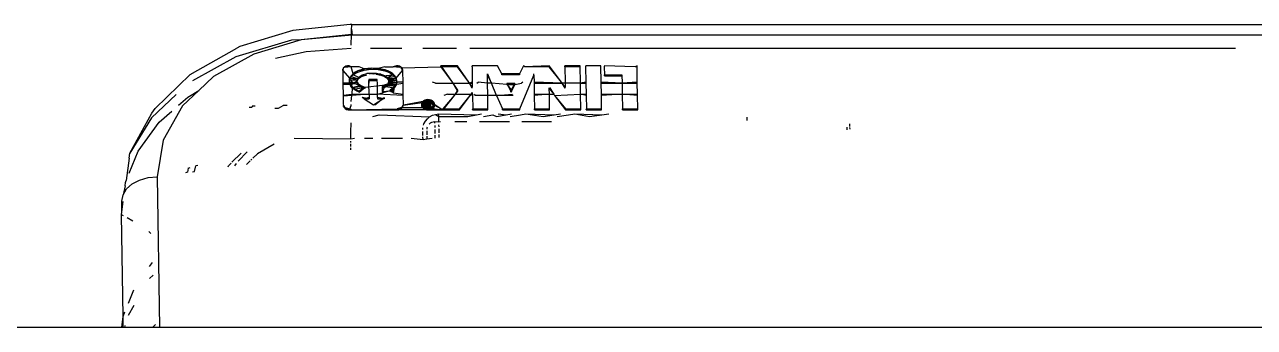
# Model space of a CAD drawing. Header units: metres. Extents: x -4.2 to 4.2, y -5.7 to 5.7.
# Drawn here: x 0.38289 to 0.41367, y 1.72109 to 1.72867 of the extents above; entities that cross this region are included whole.
import ezdxf

# ---------------------------------------------------------------- set-up
doc = ezdxf.new("R2010")
doc.units = ezdxf.units.M

msp = doc.modelspace()

# ---------------------------------------------------------------- linework, layer by layer
for p, q in [((0.3896, 1.728528), (0.38827, 1.728122)), ((0.391035, 1.728672), (0.3896, 1.728528)), ((0.391069, 1.728424), (0.389813, 1.728288)), ((0.39109, 1.728409), (0.389813, 1.728288)), ((0.39108, 1.728673), (0.391035, 1.728672)), ((0.391064, 1.728154), (0.391069, 1.728424)), ((0.391069, 1.728424), (0.391073, 1.728561)), ((0.391073, 1.728561), (0.391076, 1.728645)), ((0.391073, 1.728561), (0.39109, 1.728409)), ((0.391076, 1.728645), (0.39108, 1.728673)), ((0.39108, 1.728673), (0.423735, 1.728673)), ((0.423746, 1.728409), (0.39109, 1.728409)), ((0.389567, 1.728282), (0.388171, 1.727865)), ((0.38827, 1.728122), (0.388196, 1.728081)), ((0.389813, 1.728288), (0.388626, 1.727934)), ((0.389813, 1.728288), (0.389567, 1.728282)), ((0.387034, 1.727425), (0.388196, 1.728081)), ((0.388171, 1.727865), (0.387092, 1.727266)), ((0.388626, 1.727934), (0.387611, 1.72737)), ((0.38917, 1.727835), (0.389931, 1.728002)), ((0.389931, 1.728002), (0.391057, 1.728081)), ((0.391545, 1.728082), (0.392328, 1.728082)), ((0.392859, 1.728082), (0.393697, 1.728082)), ((0.394035, 1.728082), (0.413198, 1.728082)), ((0.39085, 1.727528), (0.390849, 1.7275)), ((0.390849, 1.7275), (0.390852, 1.727376)), ((0.390855, 1.727558), (0.39085, 1.727528)), ((0.391037, 1.727326), (0.39085, 1.727528)), ((0.390854, 1.72753), (0.390855, 1.727558)), ((0.390871, 1.727586), (0.390855, 1.727558)), ((0.39087, 1.727558), (0.390871, 1.727586)), ((0.390896, 1.72761), (0.390871, 1.727586)), ((0.390929, 1.727628), (0.390896, 1.72761)), ((0.390896, 1.72761), (0.390968, 1.727612)), ((0.390929, 1.727628), (0.39101, 1.727644)), ((0.390968, 1.72764), (0.390929, 1.727628)), ((0.390968, 1.727612), (0.390929, 1.727628)), ((0.390968, 1.727612), (0.39101, 1.727644)), ((0.39101, 1.727644), (0.390968, 1.72764)), ((0.39101, 1.727616), (0.390968, 1.72764)), ((0.390968, 1.727612), (0.390968, 1.72764)), ((0.39101, 1.727616), (0.390968, 1.727612)), ((0.39101, 1.727616), (0.39101, 1.727644)), ((0.391063, 1.727616), (0.39101, 1.727644)), ((0.391063, 1.727616), (0.39101, 1.727616)), ((0.391262, 1.727616), (0.391063, 1.727616)), ((0.391111, 1.727441), (0.391063, 1.727616)), ((0.391165, 1.727479), (0.391111, 1.727441)), ((0.39123, 1.727513), (0.391165, 1.727479)), ((0.391165, 1.727452), (0.39123, 1.727485)), ((0.39123, 1.727485), (0.391165, 1.727479)), ((0.391165, 1.727452), (0.391165, 1.727479)), ((0.391384, 1.727562), (0.39123, 1.727513)), ((0.39123, 1.727485), (0.391383, 1.727534)), ((0.391383, 1.727534), (0.39123, 1.727513)), ((0.39123, 1.727485), (0.39123, 1.727513)), ((0.391384, 1.727562), (0.391262, 1.727616)), ((0.391383, 1.727534), (0.391384, 1.727562)), ((0.391383, 1.727534), (0.391557, 1.727556)), ((0.391558, 1.727584), (0.391384, 1.727562)), ((0.391557, 1.727556), (0.391384, 1.727562)), ((0.391557, 1.727556), (0.391558, 1.727584)), ((0.391557, 1.727556), (0.391736, 1.727549)), ((0.391737, 1.727577), (0.391558, 1.727584)), ((0.391736, 1.727549), (0.391558, 1.727584)), ((0.391736, 1.727549), (0.391737, 1.727577)), ((0.391736, 1.727549), (0.391904, 1.727514)), ((0.391901, 1.727616), (0.391737, 1.727577)), ((0.391904, 1.727541), (0.391737, 1.727577)), ((0.391904, 1.727514), (0.391737, 1.727577)), ((0.391901, 1.727616), (0.392114, 1.727616)), ((0.391978, 1.727514), (0.391904, 1.727541)), ((0.391904, 1.727514), (0.391904, 1.727541)), ((0.391978, 1.727486), (0.391904, 1.727541)), ((0.391904, 1.727514), (0.391978, 1.727486)), ((0.392044, 1.727481), (0.391978, 1.727514)), ((0.391978, 1.727486), (0.391978, 1.727514)), ((0.392044, 1.727453), (0.391978, 1.727514)), ((0.391978, 1.727486), (0.392044, 1.727453)), ((0.3921, 1.727442), (0.392044, 1.727481)), ((0.392044, 1.727453), (0.392044, 1.727481)), ((0.3921, 1.727415), (0.392044, 1.727481)), ((0.392192, 1.727644), (0.392114, 1.727616)), ((0.392192, 1.727616), (0.392114, 1.727616)), ((0.392177, 1.727327), (0.392356, 1.727528)), ((0.392192, 1.727616), (0.392192, 1.727644)), ((0.392234, 1.727612), (0.392192, 1.727644)), ((0.392273, 1.727628), (0.392192, 1.727644)), ((0.392234, 1.72764), (0.392192, 1.727644)), ((0.392234, 1.727612), (0.392192, 1.727644)), ((0.392192, 1.727616), (0.392266, 1.727603)), ((0.392234, 1.727612), (0.392192, 1.727616)), ((0.392273, 1.727628), (0.392234, 1.72764)), ((0.39227, 1.727604), (0.392234, 1.72764)), ((0.392234, 1.727612), (0.392234, 1.72764)), ((0.392266, 1.727603), (0.392234, 1.727612)), ((0.392234, 1.727612), (0.392307, 1.72761)), ((0.392307, 1.72761), (0.392266, 1.727603)), ((0.392307, 1.72761), (0.392273, 1.727628)), ((0.392289, 1.727607), (0.392273, 1.727628)), ((0.392333, 1.727586), (0.392307, 1.72761)), ((0.39235, 1.727558), (0.392307, 1.727582)), ((0.392333, 1.727558), (0.39232, 1.727584)), ((0.392333, 1.727586), (0.393306, 1.727616)), ((0.39235, 1.727558), (0.392333, 1.727586)), ((0.392349, 1.72753), (0.392333, 1.727586)), ((0.392333, 1.727558), (0.392333, 1.727586)), ((0.392349, 1.72753), (0.39235, 1.727558)), ((0.392356, 1.727528), (0.39235, 1.727558)), ((0.392355, 1.7275), (0.39235, 1.727558)), ((0.392355, 1.7275), (0.392356, 1.727528)), ((0.39236, 1.727232), (0.392355, 1.7275)), ((0.393306, 1.727616), (0.393307, 1.727644)), ((0.393726, 1.727616), (0.393306, 1.727616)), ((0.393306, 1.727616), (0.393589, 1.727232)), ((0.393726, 1.727644), (0.393307, 1.727644)), ((0.393307, 1.727644), (0.393589, 1.727232)), ((0.393726, 1.727616), (0.393726, 1.727644)), ((0.394008, 1.727232), (0.393726, 1.727644)), ((0.394008, 1.727232), (0.393726, 1.727616)), ((0.394728, 1.727644), (0.394086, 1.727644)), ((0.394086, 1.727616), (0.394086, 1.727644)), ((0.394086, 1.727616), (0.394092, 1.727232)), ((0.394834, 1.727439), (0.394728, 1.727644)), ((0.395372, 1.727644), (0.395273, 1.727439)), ((0.395408, 1.727616), (0.395372, 1.727644)), ((0.396014, 1.727644), (0.395408, 1.727616)), ((0.396014, 1.727616), (0.395408, 1.727616)), ((0.396014, 1.727616), (0.396014, 1.727644)), ((0.396326, 1.727232), (0.396014, 1.727644)), ((0.396326, 1.727232), (0.396014, 1.727616)), ((0.396795, 1.727644), (0.396413, 1.727644)), ((0.396413, 1.727616), (0.396413, 1.727644)), ((0.396794, 1.727616), (0.396413, 1.727616)), ((0.396413, 1.727616), (0.39642, 1.727232)), ((0.396794, 1.727616), (0.396795, 1.727644)), ((0.396801, 1.727232), (0.396794, 1.727616)), ((0.396932, 1.727644), (0.396931, 1.727616)), ((0.396931, 1.727616), (0.396938, 1.727232)), ((0.397313, 1.727644), (0.396932, 1.727644)), ((0.397319, 1.727232), (0.397313, 1.727644)), ((0.397399, 1.727644), (0.397398, 1.727616)), ((0.397398, 1.727616), (0.397402, 1.727419)), ((0.398172, 1.727616), (0.397399, 1.727644)), ((0.398218, 1.727644), (0.398172, 1.727616)), ((0.398218, 1.727616), (0.398172, 1.727616)), ((0.398218, 1.727616), (0.398218, 1.727644)), ((0.398224, 1.727232), (0.398218, 1.727616)), ((0.386151, 1.726573), (0.387034, 1.727425)), ((0.387611, 1.72737), (0.387245, 1.727022)), ((0.390852, 1.727376), (0.390854, 1.72721)), ((0.391026, 1.72721), (0.390854, 1.72721)), ((0.390854, 1.72721), (0.390854, 1.727182)), ((0.390854, 1.727182), (0.391026, 1.727182)), ((0.390854, 1.727182), (0.390858, 1.726906)), ((0.391016, 1.72723), (0.391016, 1.727258)), ((0.391016, 1.727258), (0.391026, 1.72721)), ((0.39102, 1.727306), (0.391064, 1.727363)), ((0.391038, 1.727353), (0.39102, 1.727306)), ((0.39102, 1.727278), (0.391037, 1.727326)), ((0.391037, 1.727326), (0.39102, 1.727306)), ((0.39102, 1.727306), (0.39102, 1.727278)), ((0.391063, 1.727273), (0.39102, 1.727306)), ((0.39102, 1.727278), (0.39102, 1.727306)), ((0.391026, 1.72721), (0.39102, 1.727278)), ((0.391063, 1.727273), (0.39102, 1.727278)), ((0.391082, 1.727232), (0.391026, 1.72721)), ((0.391082, 1.727232), (0.391026, 1.727182)), ((0.391026, 1.72721), (0.391049, 1.727163)), ((0.391026, 1.727182), (0.391026, 1.72721)), ((0.391026, 1.727182), (0.391026, 1.72721)), ((0.391026, 1.727182), (0.391082, 1.727204)), ((0.391224, 1.727193), (0.391026, 1.727182)), ((0.391049, 1.727135), (0.391026, 1.727182)), ((0.391081, 1.727177), (0.391026, 1.727182)), ((0.391026, 1.727182), (0.391049, 1.727163)), ((0.391037, 1.727326), (0.391064, 1.727363)), ((0.391037, 1.727326), (0.391038, 1.727353)), ((0.391223, 1.727283), (0.391037, 1.727326)), ((0.391242, 1.727312), (0.391037, 1.727326)), ((0.391068, 1.727399), (0.391038, 1.727353)), ((0.391068, 1.727371), (0.391038, 1.727353)), ((0.391081, 1.727177), (0.391049, 1.727135)), ((0.391223, 1.727283), (0.391063, 1.727273)), ((0.391082, 1.727232), (0.391063, 1.727273)), ((0.391064, 1.727363), (0.391111, 1.727413)), ((0.391064, 1.727363), (0.391068, 1.727399)), ((0.391224, 1.727311), (0.391064, 1.727363)), ((0.391111, 1.727441), (0.391068, 1.727399)), ((0.391111, 1.727413), (0.391068, 1.727399)), ((0.391068, 1.727371), (0.391068, 1.727399)), ((0.391127, 1.727204), (0.391081, 1.727177)), ((0.391127, 1.727204), (0.391082, 1.727232)), ((0.391082, 1.727204), (0.391127, 1.727204)), ((0.391111, 1.727413), (0.391165, 1.727452)), ((0.391165, 1.727452), (0.391111, 1.727441)), ((0.391111, 1.727413), (0.391111, 1.727441)), ((0.391269, 1.727339), (0.391111, 1.727413)), ((0.391214, 1.727253), (0.391127, 1.727204)), ((0.391215, 1.727223), (0.391127, 1.727204)), ((0.391127, 1.727204), (0.391243, 1.727165)), ((0.391214, 1.727253), (0.391224, 1.727311)), ((0.391214, 1.727253), (0.391223, 1.727283)), ((0.391214, 1.727253), (0.391223, 1.727283)), ((0.391214, 1.727253), (0.391215, 1.727281)), ((0.391215, 1.727223), (0.391214, 1.727253)), ((0.391215, 1.727223), (0.391214, 1.727253)), ((0.391215, 1.727223), (0.391215, 1.727281)), ((0.391215, 1.727223), (0.391215, 1.727251)), ((0.391224, 1.727193), (0.391215, 1.727251)), ((0.391244, 1.727192), (0.391215, 1.727223)), ((0.391224, 1.727193), (0.391215, 1.727223)), ((0.391223, 1.727283), (0.391242, 1.72734)), ((0.391223, 1.727283), (0.391242, 1.727312)), ((0.391223, 1.727283), (0.391224, 1.727311)), ((0.391223, 1.727283), (0.391224, 1.727311)), ((0.391224, 1.727311), (0.391242, 1.72734)), ((0.391269, 1.727339), (0.391224, 1.727311)), ((0.391224, 1.727193), (0.391225, 1.727221)), ((0.391243, 1.727165), (0.391224, 1.727193)), ((0.391243, 1.727165), (0.391225, 1.727221)), ((0.391242, 1.72734), (0.391269, 1.727366)), ((0.391242, 1.727312), (0.391269, 1.727366)), ((0.391242, 1.727312), (0.391242, 1.72734)), ((0.391242, 1.727312), (0.391269, 1.727339)), ((0.391243, 1.727165), (0.391244, 1.727192)), ((0.391271, 1.727165), (0.391244, 1.727192)), ((0.391271, 1.727138), (0.391244, 1.727192)), ((0.391269, 1.727366), (0.391304, 1.727391)), ((0.391269, 1.727339), (0.391304, 1.727391)), ((0.391269, 1.727339), (0.391269, 1.727366)), ((0.391304, 1.727363), (0.391269, 1.727339)), ((0.391269, 1.727339), (0.391304, 1.727363)), ((0.391304, 1.727391), (0.391347, 1.727413)), ((0.391304, 1.727363), (0.391347, 1.727413)), ((0.391304, 1.727363), (0.391304, 1.727391)), ((0.391346, 1.727385), (0.391304, 1.727363)), ((0.391304, 1.727363), (0.391346, 1.727385)), ((0.391346, 1.727385), (0.391449, 1.727417)), ((0.391346, 1.727385), (0.391399, 1.727415)), ((0.391346, 1.727385), (0.391347, 1.727413)), ((0.391347, 1.727413), (0.391449, 1.727445)), ((0.391449, 1.727445), (0.391567, 1.72746)), ((0.391689, 1.727456), (0.391449, 1.727445)), ((0.391688, 1.727429), (0.391449, 1.727445)), ((0.391503, 1.727301), (0.391502, 1.727273)), ((0.391502, 1.727273), (0.391714, 1.727273)), ((0.391504, 1.727204), (0.391502, 1.727273)), ((0.391715, 1.727301), (0.391503, 1.727301)), ((0.391503, 1.727301), (0.391504, 1.727204)), ((0.391714, 1.727273), (0.391503, 1.727301)), ((0.391509, 1.726927), (0.391504, 1.727204)), ((0.39152, 1.727443), (0.391567, 1.72746)), ((0.391567, 1.72746), (0.391689, 1.727456)), ((0.391608, 1.72744), (0.391689, 1.727456)), ((0.391803, 1.727435), (0.391688, 1.727429)), ((0.391688, 1.727429), (0.391803, 1.727435)), ((0.391688, 1.727429), (0.391802, 1.727407)), ((0.391689, 1.727456), (0.391803, 1.727435)), ((0.391714, 1.727273), (0.391715, 1.727301)), ((0.391716, 1.727204), (0.391714, 1.727273)), ((0.39172, 1.726927), (0.391716, 1.727204)), ((0.391802, 1.727407), (0.391803, 1.727435)), ((0.391802, 1.727407), (0.391854, 1.727418)), ((0.391802, 1.727407), (0.391854, 1.727418)), ((0.391802, 1.727407), (0.391853, 1.72739)), ((0.391803, 1.727435), (0.391854, 1.727418)), ((0.391843, 1.727149), (0.391998, 1.727202)), ((0.391959, 1.727173), (0.391843, 1.727149)), ((0.391853, 1.72739), (0.391854, 1.727418)), ((0.391853, 1.72739), (0.3921, 1.727415)), ((0.391853, 1.72739), (0.391899, 1.727397)), ((0.391853, 1.72739), (0.391898, 1.72737)), ((0.391854, 1.727418), (0.391899, 1.727397)), ((0.391854, 1.727418), (0.391898, 1.72737)), ((0.391898, 1.72737), (0.391899, 1.727397)), ((0.391898, 1.72737), (0.391937, 1.727374)), ((0.391898, 1.72737), (0.391936, 1.727346)), ((0.391898, 1.72737), (0.391936, 1.727346)), ((0.391899, 1.727397), (0.391937, 1.727374)), ((0.391982, 1.727173), (0.391925, 1.72712)), ((0.391959, 1.727173), (0.391926, 1.727148)), ((0.391936, 1.727346), (0.391937, 1.727374)), ((0.391936, 1.727346), (0.391967, 1.727347)), ((0.391936, 1.727346), (0.391967, 1.727347)), ((0.391936, 1.727346), (0.391966, 1.72732)), ((0.391937, 1.727374), (0.391967, 1.727347)), ((0.391982, 1.727173), (0.391958, 1.727145)), ((0.391958, 1.727145), (0.391959, 1.727173)), ((0.391983, 1.7272), (0.391959, 1.727173)), ((0.391966, 1.72732), (0.391967, 1.727347)), ((0.391966, 1.72732), (0.392177, 1.727327)), ((0.391966, 1.72732), (0.391988, 1.727291)), ((0.391967, 1.727347), (0.3921, 1.727415)), ((0.391967, 1.727347), (0.392144, 1.727373)), ((0.391967, 1.727347), (0.391989, 1.727319)), ((0.392202, 1.727232), (0.391982, 1.727173)), ((0.391998, 1.727202), (0.391982, 1.727173)), ((0.391982, 1.727173), (0.391983, 1.7272)), ((0.391982, 1.727173), (0.392194, 1.727183)), ((0.391982, 1.727173), (0.392173, 1.727137)), ((0.391988, 1.727291), (0.392177, 1.727327)), ((0.391989, 1.727319), (0.391988, 1.727291)), ((0.391988, 1.727291), (0.391989, 1.727319)), ((0.391988, 1.727291), (0.392196, 1.72728)), ((0.391988, 1.727291), (0.392001, 1.727262)), ((0.391988, 1.727291), (0.392001, 1.727262)), ((0.392001, 1.727262), (0.391998, 1.727229)), ((0.391998, 1.727202), (0.392202, 1.727232)), ((0.392004, 1.727232), (0.391998, 1.727202)), ((0.391998, 1.727229), (0.391998, 1.727202)), ((0.391998, 1.727202), (0.391998, 1.727229)), ((0.391998, 1.727202), (0.392194, 1.727183)), ((0.392001, 1.727262), (0.392001, 1.72729)), ((0.392001, 1.727262), (0.392196, 1.72728)), ((0.392001, 1.727262), (0.392202, 1.727232)), ((0.392001, 1.727262), (0.392004, 1.727232)), ((0.392004, 1.727232), (0.392005, 1.727259)), ((0.392004, 1.727232), (0.392202, 1.727232)), ((0.392044, 1.727453), (0.3921, 1.727415)), ((0.392145, 1.7274), (0.3921, 1.727442)), ((0.3921, 1.727415), (0.3921, 1.727442)), ((0.392144, 1.727373), (0.3921, 1.727442)), ((0.3921, 1.727415), (0.392144, 1.727373)), ((0.392144, 1.727373), (0.392145, 1.7274)), ((0.392144, 1.727373), (0.392177, 1.727327)), ((0.392177, 1.727355), (0.392145, 1.7274)), ((0.392177, 1.727327), (0.392145, 1.7274)), ((0.392173, 1.727164), (0.392202, 1.727232)), ((0.392173, 1.727137), (0.392195, 1.727211)), ((0.392194, 1.727183), (0.392173, 1.727137)), ((0.392197, 1.727308), (0.392177, 1.727355)), ((0.392177, 1.727327), (0.392177, 1.727355)), ((0.392196, 1.72728), (0.392177, 1.727355)), ((0.392177, 1.727327), (0.392196, 1.72728)), ((0.392194, 1.727183), (0.392202, 1.727259)), ((0.392202, 1.727232), (0.392194, 1.727183)), ((0.392194, 1.727183), (0.392195, 1.727211)), ((0.392194, 1.727183), (0.39236, 1.727204)), ((0.392195, 1.727211), (0.392202, 1.727259)), ((0.392196, 1.72728), (0.392197, 1.727308)), ((0.392196, 1.72728), (0.392197, 1.727308)), ((0.392196, 1.72728), (0.392202, 1.727232)), ((0.392202, 1.727232), (0.392197, 1.727308)), ((0.392202, 1.727232), (0.392202, 1.727259)), ((0.39236, 1.727232), (0.392202, 1.727232)), ((0.39236, 1.727204), (0.39236, 1.727232)), ((0.392364, 1.726927), (0.39236, 1.727204)), ((0.393174, 1.727204), (0.393097, 1.727232)), ((0.393174, 1.727204), (0.393608, 1.727204)), ((0.393589, 1.727232), (0.393608, 1.727204)), ((0.393608, 1.727204), (0.393725, 1.727032)), ((0.393608, 1.727204), (0.393725, 1.727004)), ((0.393608, 1.727204), (0.394027, 1.727204)), ((0.394027, 1.727204), (0.394008, 1.727232)), ((0.394092, 1.727232), (0.394027, 1.727204)), ((0.394094, 1.727105), (0.394027, 1.727204)), ((0.394094, 1.727078), (0.394027, 1.727204)), ((0.394027, 1.727204), (0.394093, 1.727204)), ((0.394092, 1.727232), (0.394093, 1.727204)), ((0.394093, 1.727204), (0.394094, 1.727105)), ((0.394206, 1.727204), (0.394237, 1.727232)), ((0.394474, 1.727204), (0.394237, 1.727232)), ((0.39447, 1.72741), (0.39447, 1.727438)), ((0.39447, 1.727438), (0.394559, 1.727232)), ((0.39447, 1.72741), (0.394559, 1.727232)), ((0.394474, 1.727232), (0.39447, 1.72741)), ((0.394474, 1.727204), (0.394474, 1.727232)), ((0.394571, 1.727204), (0.394474, 1.727204)), ((0.394479, 1.726899), (0.394474, 1.727204)), ((0.394559, 1.727232), (0.394571, 1.727204)), ((0.394956, 1.727174), (0.394571, 1.727204)), ((0.394703, 1.726899), (0.394571, 1.727204)), ((0.395273, 1.727439), (0.394834, 1.727439)), ((0.394834, 1.727411), (0.394834, 1.727439)), ((0.395272, 1.727411), (0.394834, 1.727411)), ((0.394957, 1.727202), (0.394956, 1.727174)), ((0.394956, 1.727174), (0.395156, 1.727174)), ((0.394956, 1.727174), (0.39508, 1.727021)), ((0.395156, 1.727202), (0.394957, 1.727202)), ((0.394957, 1.727202), (0.39506, 1.727005)), ((0.395156, 1.727174), (0.394957, 1.727202)), ((0.39506, 1.727005), (0.395156, 1.727202)), ((0.395156, 1.727174), (0.39508, 1.727021)), ((0.395156, 1.727174), (0.395324, 1.727204)), ((0.395156, 1.727202), (0.395156, 1.727174)), ((0.395273, 1.727439), (0.395272, 1.727411)), ((0.395286, 1.726563), (0.395635, 1.72741)), ((0.395361, 1.727232), (0.395324, 1.727204)), ((0.395635, 1.72741), (0.395636, 1.727438)), ((0.395635, 1.72741), (0.395638, 1.727232)), ((0.396347, 1.727204), (0.395638, 1.727232)), ((0.395638, 1.727232), (0.395638, 1.727204)), ((0.395638, 1.727204), (0.396347, 1.727204)), ((0.395638, 1.727204), (0.395643, 1.726927)), ((0.396347, 1.727204), (0.396326, 1.727232)), ((0.396422, 1.727105), (0.396347, 1.727204)), ((0.396421, 1.727078), (0.396347, 1.727204)), ((0.39642, 1.727204), (0.396347, 1.727204)), ((0.39642, 1.727232), (0.39642, 1.727204)), ((0.39642, 1.727204), (0.396422, 1.727105)), ((0.396801, 1.727204), (0.39642, 1.727204)), ((0.396938, 1.727232), (0.396801, 1.727204)), ((0.396801, 1.727204), (0.396801, 1.727232)), ((0.396801, 1.727204), (0.396939, 1.727204)), ((0.396806, 1.726927), (0.396801, 1.727204)), ((0.396938, 1.727232), (0.396939, 1.727204)), ((0.396939, 1.727204), (0.396943, 1.726927)), ((0.397844, 1.727204), (0.397319, 1.727232)), ((0.39732, 1.727204), (0.397319, 1.727232)), ((0.39732, 1.727204), (0.397844, 1.727204)), ((0.397324, 1.726927), (0.39732, 1.727204)), ((0.397402, 1.727419), (0.397841, 1.727419)), ((0.397402, 1.727391), (0.397402, 1.727419)), ((0.397402, 1.727391), (0.39784, 1.727391)), ((0.39784, 1.727391), (0.397841, 1.727419)), ((0.39784, 1.727391), (0.397843, 1.727232)), ((0.397843, 1.727232), (0.397844, 1.727204)), ((0.398224, 1.727232), (0.397844, 1.727204)), ((0.397844, 1.727204), (0.398224, 1.727204)), ((0.397844, 1.727204), (0.397848, 1.726927)), ((0.398224, 1.727204), (0.398224, 1.727232)), ((0.398228, 1.726927), (0.398224, 1.727204)), ((0.386679, 1.726919), (0.386066, 1.726338)), ((0.386736, 1.726652), (0.386969, 1.726858)), ((0.387245, 1.727022), (0.386837, 1.726636)), ((0.386969, 1.726858), (0.387245, 1.727022)), ((0.390858, 1.726906), (0.391076, 1.726927)), ((0.390858, 1.726906), (0.390859, 1.726879)), ((0.391077, 1.726899), (0.390859, 1.726879)), ((0.390859, 1.726879), (0.390863, 1.72668)), ((0.391049, 1.727163), (0.391085, 1.727118)), ((0.391049, 1.727135), (0.391049, 1.727163)), ((0.391085, 1.72709), (0.391049, 1.727135)), ((0.391049, 1.727135), (0.391085, 1.727118)), ((0.391061, 1.726748), (0.391077, 1.726899)), ((0.391085, 1.72709), (0.391076, 1.726927)), ((0.391076, 1.726927), (0.391509, 1.726927)), ((0.391076, 1.726927), (0.391077, 1.726899)), ((0.391509, 1.726927), (0.391077, 1.726899)), ((0.391271, 1.727138), (0.391085, 1.72709)), ((0.391085, 1.727118), (0.391134, 1.727077)), ((0.391085, 1.72709), (0.391085, 1.727118)), ((0.391307, 1.727113), (0.391085, 1.72709)), ((0.391133, 1.727049), (0.391085, 1.72709)), ((0.391085, 1.72709), (0.391134, 1.727077)), ((0.39135, 1.727092), (0.391133, 1.727049)), ((0.391133, 1.727049), (0.391134, 1.727077)), ((0.391192, 1.727013), (0.391133, 1.727049)), ((0.391133, 1.727049), (0.391193, 1.72704)), ((0.391134, 1.727077), (0.391193, 1.72704)), ((0.391192, 1.727013), (0.391193, 1.72704)), ((0.391261, 1.726981), (0.391192, 1.727013)), ((0.391192, 1.727013), (0.391261, 1.727009)), ((0.391192, 1.727013), (0.391261, 1.727009)), ((0.391193, 1.72704), (0.391261, 1.727009)), ((0.391243, 1.727165), (0.391271, 1.727138)), ((0.391271, 1.727138), (0.391243, 1.727165)), ((0.391261, 1.726981), (0.391399, 1.727101)), ((0.39135, 1.727092), (0.391261, 1.726981)), ((0.391261, 1.727009), (0.39135, 1.727092)), ((0.391261, 1.727009), (0.391261, 1.726981)), ((0.391307, 1.727141), (0.391271, 1.727165)), ((0.391271, 1.727138), (0.391271, 1.727165)), ((0.391307, 1.727113), (0.391271, 1.727165)), ((0.391271, 1.727138), (0.391307, 1.727141)), ((0.391307, 1.727113), (0.391271, 1.727138)), ((0.39135, 1.727119), (0.391307, 1.727141)), ((0.391307, 1.727113), (0.391307, 1.727141)), ((0.39135, 1.727092), (0.391307, 1.727141)), ((0.39135, 1.727092), (0.391307, 1.727113)), ((0.391399, 1.727101), (0.39135, 1.727119)), ((0.39135, 1.727092), (0.39135, 1.727119)), ((0.391399, 1.727073), (0.39135, 1.727119)), ((0.39135, 1.727092), (0.391399, 1.727101)), ((0.391399, 1.727073), (0.39135, 1.727092)), ((0.391399, 1.727073), (0.39135, 1.727092)), ((0.391843, 1.727149), (0.391399, 1.727101)), ((0.391399, 1.727101), (0.391399, 1.727073)), ((0.391509, 1.726927), (0.39172, 1.726927)), ((0.391509, 1.726927), (0.39151, 1.726845)), ((0.39172, 1.726927), (0.391845, 1.726968)), ((0.392365, 1.726899), (0.39172, 1.726927)), ((0.391722, 1.726845), (0.39172, 1.726927)), ((0.391843, 1.727149), (0.391843, 1.727121)), ((0.391885, 1.727097), (0.391843, 1.727149)), ((0.391885, 1.727097), (0.391843, 1.727149)), ((0.391886, 1.727125), (0.391843, 1.727149)), ((0.391926, 1.727148), (0.391843, 1.727149)), ((0.391846, 1.726996), (0.391843, 1.727121)), ((0.391843, 1.727121), (0.391885, 1.727097)), ((0.392035, 1.727014), (0.391845, 1.726968)), ((0.391846, 1.726996), (0.391845, 1.726968)), ((0.391885, 1.727097), (0.391846, 1.726996)), ((0.391846, 1.726996), (0.392035, 1.727014)), ((0.391885, 1.727097), (0.391886, 1.727125)), ((0.391885, 1.727097), (0.391925, 1.72712)), ((0.391925, 1.72712), (0.391885, 1.727097)), ((0.391926, 1.727148), (0.391886, 1.727125)), ((0.391925, 1.72712), (0.391886, 1.727125)), ((0.391925, 1.72712), (0.391926, 1.727148)), ((0.391958, 1.727145), (0.391925, 1.72712)), ((0.391925, 1.72712), (0.392139, 1.727092)), ((0.391958, 1.727145), (0.391926, 1.727148)), ((0.391958, 1.727145), (0.392173, 1.727137)), ((0.392035, 1.727014), (0.392093, 1.727078)), ((0.392035, 1.727042), (0.392093, 1.727078)), ((0.392092, 1.727051), (0.392035, 1.727014)), ((0.392116, 1.726968), (0.392035, 1.727042)), ((0.392035, 1.727042), (0.392035, 1.727014)), ((0.392117, 1.726996), (0.392035, 1.727042)), ((0.392035, 1.727014), (0.392066, 1.726996)), ((0.392116, 1.726968), (0.392066, 1.726996)), ((0.392066, 1.726996), (0.392117, 1.726996)), ((0.392092, 1.727051), (0.392139, 1.72712)), ((0.392139, 1.727092), (0.392092, 1.727051)), ((0.392092, 1.727051), (0.392093, 1.727078)), ((0.392092, 1.727051), (0.392117, 1.726996)), ((0.392093, 1.727078), (0.392139, 1.72712)), ((0.392093, 1.727078), (0.392117, 1.726996)), ((0.392117, 1.726996), (0.392116, 1.726968)), ((0.392116, 1.726968), (0.392364, 1.726927)), ((0.392139, 1.72712), (0.392117, 1.726996)), ((0.392139, 1.727092), (0.392173, 1.727164)), ((0.392139, 1.72712), (0.392173, 1.727164)), ((0.392173, 1.727137), (0.392139, 1.727092)), ((0.392139, 1.727092), (0.392139, 1.72712)), ((0.392157, 1.727116), (0.392139, 1.727092)), ((0.392173, 1.727164), (0.392157, 1.727116)), ((0.392173, 1.727137), (0.392173, 1.727164)), ((0.392365, 1.726899), (0.392364, 1.726927)), ((0.392369, 1.72668), (0.392365, 1.726899)), ((0.393642, 1.726899), (0.393355, 1.726563)), ((0.393642, 1.726899), (0.393355, 1.726536)), ((0.393472, 1.726927), (0.393381, 1.726899)), ((0.393472, 1.726927), (0.393664, 1.726927)), ((0.393664, 1.726927), (0.393642, 1.726899)), ((0.393725, 1.727032), (0.393664, 1.726927)), ((0.393725, 1.727004), (0.393664, 1.726927)), ((0.393664, 1.726927), (0.394061, 1.726927)), ((0.393725, 1.727032), (0.393725, 1.727004)), ((0.393774, 1.726536), (0.394039, 1.726899)), ((0.393774, 1.726563), (0.394039, 1.726899)), ((0.394039, 1.726899), (0.394097, 1.726927)), ((0.394039, 1.726899), (0.394061, 1.726927)), ((0.394061, 1.726927), (0.394096, 1.726971)), ((0.394061, 1.726927), (0.394097, 1.726927)), ((0.394061, 1.726927), (0.394098, 1.726899)), ((0.394094, 1.727078), (0.394094, 1.727105)), ((0.394097, 1.726927), (0.394096, 1.726971)), ((0.394097, 1.726927), (0.394098, 1.726899)), ((0.394098, 1.726899), (0.394103, 1.726563)), ((0.394139, 1.726927), (0.394165, 1.726899)), ((0.394479, 1.726899), (0.394165, 1.726899)), ((0.394484, 1.726563), (0.394479, 1.726899)), ((0.394703, 1.726899), (0.394479, 1.726899)), ((0.394703, 1.726899), (0.3951, 1.726927)), ((0.394703, 1.726899), (0.394847, 1.726563)), ((0.395114, 1.726899), (0.394703, 1.726899)), ((0.39508, 1.727021), (0.395059, 1.726977)), ((0.395059, 1.726977), (0.39506, 1.727005)), ((0.395643, 1.726927), (0.396024, 1.726927)), ((0.396024, 1.726927), (0.395643, 1.726899)), ((0.395643, 1.726927), (0.395643, 1.726899)), ((0.395643, 1.726899), (0.395649, 1.726563)), ((0.396021, 1.727074), (0.396022, 1.727102)), ((0.396024, 1.726927), (0.396021, 1.727074)), ((0.396021, 1.727074), (0.396133, 1.726927)), ((0.396022, 1.727102), (0.396133, 1.726927)), ((0.396024, 1.726899), (0.396024, 1.726927)), ((0.396024, 1.726927), (0.396133, 1.726927)), ((0.39603, 1.726563), (0.396024, 1.726899)), ((0.396133, 1.726927), (0.396154, 1.726899)), ((0.396154, 1.726899), (0.396806, 1.726927)), ((0.396154, 1.726899), (0.39643, 1.726563)), ((0.396154, 1.726899), (0.39643, 1.726536)), ((0.396421, 1.727078), (0.396422, 1.727105)), ((0.396806, 1.726927), (0.396943, 1.726927)), ((0.396943, 1.726899), (0.396806, 1.726927)), ((0.396811, 1.726563), (0.396806, 1.726927)), ((0.396943, 1.726927), (0.396943, 1.726899)), ((0.396943, 1.726899), (0.396949, 1.726563)), ((0.397324, 1.726927), (0.397848, 1.726927)), ((0.397325, 1.726899), (0.397324, 1.726927)), ((0.397848, 1.726927), (0.397325, 1.726899)), ((0.39733, 1.726563), (0.397325, 1.726899)), ((0.397848, 1.726927), (0.398228, 1.726927)), ((0.398229, 1.726899), (0.397848, 1.726927)), ((0.397848, 1.726927), (0.397854, 1.726563)), ((0.398229, 1.726899), (0.398228, 1.726927)), ((0.398235, 1.726563), (0.398229, 1.726899)), ((0.386072, 1.726456), (0.386151, 1.726573)), ((0.386837, 1.726636), (0.386356, 1.72578)), ((0.388571, 1.726596), (0.38851, 1.726597)), ((0.388593, 1.726643), (0.388571, 1.726596)), ((0.388593, 1.726643), (0.388656, 1.726643)), ((0.389147, 1.726582), (0.38924, 1.72658)), ((0.38924, 1.72658), (0.38936, 1.726646)), ((0.389462, 1.726646), (0.38936, 1.726646)), ((0.390863, 1.72668), (0.390869, 1.72665)), ((0.390868, 1.726622), (0.390869, 1.72665)), ((0.390869, 1.72665), (0.390885, 1.726621)), ((0.390885, 1.726621), (0.390885, 1.726594)), ((0.390885, 1.726621), (0.390911, 1.72657)), ((0.390885, 1.726621), (0.390911, 1.726597)), ((0.390885, 1.726594), (0.390885, 1.726621)), ((0.390885, 1.726594), (0.390911, 1.726597)), ((0.390885, 1.726594), (0.390911, 1.72657)), ((0.390911, 1.726597), (0.391027, 1.726563)), ((0.390911, 1.726597), (0.390945, 1.726579)), ((0.390911, 1.72657), (0.390911, 1.726597)), ((0.390911, 1.72657), (0.390945, 1.726579)), ((0.390911, 1.72657), (0.390945, 1.726551)), ((0.390945, 1.726579), (0.391027, 1.726563)), ((0.390945, 1.726579), (0.390985, 1.726567)), ((0.390945, 1.726551), (0.390945, 1.726579)), ((0.390945, 1.726551), (0.390985, 1.726567)), ((0.390945, 1.726551), (0.390984, 1.72654)), ((0.390984, 1.72654), (0.390985, 1.726567)), ((0.390984, 1.72654), (0.391027, 1.726563)), ((0.390984, 1.72654), (0.391027, 1.726563)), ((0.390985, 1.726567), (0.391027, 1.726563)), ((0.391026, 1.726536), (0.391027, 1.726563)), ((0.391027, 1.726563), (0.391061, 1.726646)), ((0.39106, 1.726536), (0.391027, 1.726563)), ((0.39106, 1.726536), (0.392209, 1.726563)), ((0.391061, 1.726646), (0.391061, 1.726675)), ((0.391383, 1.726817), (0.39134, 1.726845)), ((0.391509, 1.726817), (0.39134, 1.726845)), ((0.39151, 1.726845), (0.391383, 1.726817)), ((0.391383, 1.726817), (0.391509, 1.726817)), ((0.391383, 1.726817), (0.391619, 1.726663)), ((0.39151, 1.726845), (0.391509, 1.726817)), ((0.391619, 1.726663), (0.39185, 1.726817)), ((0.39185, 1.726817), (0.391651, 1.726657)), ((0.391722, 1.726845), (0.391721, 1.726817)), ((0.391721, 1.726817), (0.39185, 1.726817)), ((0.39185, 1.726817), (0.391722, 1.726845)), ((0.391891, 1.726817), (0.391722, 1.726845)), ((0.39185, 1.726817), (0.391891, 1.726845)), ((0.391891, 1.726817), (0.39185, 1.726817)), ((0.391891, 1.726845), (0.391891, 1.726817)), ((0.392208, 1.726536), (0.392209, 1.726563)), ((0.392323, 1.726597), (0.392209, 1.726563)), ((0.39229, 1.726579), (0.392209, 1.726563)), ((0.392209, 1.726563), (0.392251, 1.726567)), ((0.39225, 1.72654), (0.392209, 1.726563)), ((0.39225, 1.72654), (0.392209, 1.726563)), ((0.39225, 1.72654), (0.392251, 1.726567)), ((0.39225, 1.72654), (0.392289, 1.726551)), ((0.392251, 1.726567), (0.39229, 1.726579)), ((0.392289, 1.726551), (0.392251, 1.726567)), ((0.392289, 1.726551), (0.39229, 1.726579)), ((0.392289, 1.726551), (0.392322, 1.72657)), ((0.39229, 1.726579), (0.392323, 1.726597)), ((0.392322, 1.72657), (0.39229, 1.726579)), ((0.392348, 1.726621), (0.392322, 1.72657)), ((0.392322, 1.72657), (0.392323, 1.726597)), ((0.392322, 1.72657), (0.392348, 1.726594)), ((0.392323, 1.726597), (0.392348, 1.726621)), ((0.392348, 1.726621), (0.392364, 1.72665)), ((0.392348, 1.726594), (0.392348, 1.726621)), ((0.392348, 1.726594), (0.392348, 1.726621)), ((0.392348, 1.726594), (0.392846, 1.726594)), ((0.392363, 1.726622), (0.392364, 1.72665)), ((0.392844, 1.72671), (0.392364, 1.72665)), ((0.392364, 1.72665), (0.392369, 1.72668)), ((0.392903, 1.726753), (0.392368, 1.726652)), ((0.392828, 1.726682), (0.392823, 1.726652)), ((0.392824, 1.72668), (0.392823, 1.726652)), ((0.392823, 1.726652), (0.392829, 1.726622)), ((0.392829, 1.72671), (0.392824, 1.72668)), ((0.392856, 1.726705), (0.392824, 1.72668)), ((0.392856, 1.726655), (0.392824, 1.72668)), ((0.392824, 1.72668), (0.39283, 1.72665)), ((0.392844, 1.72671), (0.392828, 1.726682)), ((0.392829, 1.72671), (0.392828, 1.726682)), ((0.392845, 1.726738), (0.392829, 1.72671)), ((0.392829, 1.72671), (0.392869, 1.726728)), ((0.392829, 1.726622), (0.39283, 1.72665)), ((0.392829, 1.726622), (0.392846, 1.726594)), ((0.39283, 1.72665), (0.39287, 1.726631)), ((0.39283, 1.72665), (0.392846, 1.726621)), ((0.392845, 1.726738), (0.392844, 1.72671)), ((0.392869, 1.726734), (0.392844, 1.72671)), ((0.39287, 1.726762), (0.392845, 1.726738)), ((0.392845, 1.726738), (0.39289, 1.726748)), ((0.392846, 1.726621), (0.392892, 1.726611)), ((0.392846, 1.726621), (0.392873, 1.726597)), ((0.392846, 1.726621), (0.392846, 1.726594)), ((0.392873, 1.726597), (0.392846, 1.726594)), ((0.392846, 1.726594), (0.392872, 1.72657)), ((0.392856, 1.726705), (0.392851, 1.726652)), ((0.392851, 1.72668), (0.392851, 1.726652)), ((0.392851, 1.72668), (0.392856, 1.726627)), ((0.392851, 1.72668), (0.392856, 1.726655)), ((0.392929, 1.726647), (0.392851, 1.726652)), ((0.392851, 1.726652), (0.392856, 1.726627)), ((0.392947, 1.726639), (0.392851, 1.726652)), ((0.392869, 1.726728), (0.392855, 1.726677)), ((0.392855, 1.726677), (0.392856, 1.726705)), ((0.392868, 1.7267), (0.392855, 1.726677)), ((0.392855, 1.726677), (0.392947, 1.726639)), ((0.392869, 1.726728), (0.392856, 1.726705)), ((0.392856, 1.726655), (0.392856, 1.726627)), ((0.392856, 1.726655), (0.39287, 1.726604)), ((0.392856, 1.726655), (0.39287, 1.726631)), ((0.392856, 1.726627), (0.392929, 1.726647)), ((0.392915, 1.726629), (0.392856, 1.726627)), ((0.392856, 1.726627), (0.39287, 1.726604)), ((0.39289, 1.726748), (0.392868, 1.7267)), ((0.392869, 1.726728), (0.392868, 1.7267)), ((0.392889, 1.72672), (0.392868, 1.7267)), ((0.392868, 1.7267), (0.39291, 1.726714)), ((0.392868, 1.7267), (0.392947, 1.726639)), ((0.392942, 1.726764), (0.392869, 1.726734)), ((0.39287, 1.726762), (0.392869, 1.726734)), ((0.392903, 1.726753), (0.392869, 1.726734)), ((0.39289, 1.726748), (0.392869, 1.726728)), ((0.392903, 1.72678), (0.39287, 1.726762)), ((0.39287, 1.726762), (0.392917, 1.726763)), ((0.39287, 1.726762), (0.392903, 1.726753)), ((0.39287, 1.726631), (0.39287, 1.726604)), ((0.39287, 1.726631), (0.392891, 1.726584)), ((0.39287, 1.726631), (0.392892, 1.726611)), ((0.39287, 1.726604), (0.392915, 1.726629)), ((0.392941, 1.72661), (0.39287, 1.726604)), ((0.392919, 1.72661), (0.39287, 1.726604)), ((0.39287, 1.726604), (0.392891, 1.726584)), ((0.392873, 1.726597), (0.392872, 1.72657)), ((0.392906, 1.726579), (0.392872, 1.72657)), ((0.392872, 1.72657), (0.392906, 1.726551)), ((0.392873, 1.726597), (0.39292, 1.726596)), ((0.392873, 1.726597), (0.392906, 1.726579)), ((0.392917, 1.726763), (0.392889, 1.72672)), ((0.39289, 1.726748), (0.392889, 1.72672)), ((0.392917, 1.726735), (0.392889, 1.72672)), ((0.392889, 1.72672), (0.392935, 1.726714)), ((0.392917, 1.726763), (0.39289, 1.726748)), ((0.392892, 1.726611), (0.392891, 1.726584)), ((0.392891, 1.726584), (0.392941, 1.72661)), ((0.392959, 1.726602), (0.392891, 1.726584)), ((0.392944, 1.726592), (0.392891, 1.726584)), ((0.392891, 1.726584), (0.392919, 1.726568)), ((0.392892, 1.726611), (0.392919, 1.726568)), ((0.392892, 1.726611), (0.39292, 1.726596)), ((0.392942, 1.726792), (0.392903, 1.72678)), ((0.392903, 1.72678), (0.39295, 1.726773)), ((0.392903, 1.72678), (0.392903, 1.726753)), ((0.392903, 1.72678), (0.392942, 1.726764)), ((0.392942, 1.726764), (0.392903, 1.726753)), ((0.392906, 1.726579), (0.392953, 1.726586)), ((0.392906, 1.726579), (0.392946, 1.726567)), ((0.392906, 1.726579), (0.392906, 1.726551)), ((0.392946, 1.726567), (0.392906, 1.726551)), ((0.392906, 1.726551), (0.392945, 1.72654)), ((0.39291, 1.726741), (0.392966, 1.726686)), ((0.39291, 1.726741), (0.392944, 1.72668)), ((0.39291, 1.726714), (0.392936, 1.726741)), ((0.39291, 1.726714), (0.39291, 1.726741)), ((0.392947, 1.726639), (0.39291, 1.726741)), ((0.39291, 1.726714), (0.392947, 1.726639)), ((0.392915, 1.726629), (0.392919, 1.726664)), ((0.392916, 1.726646), (0.392941, 1.726662)), ((0.392916, 1.726646), (0.392948, 1.726633)), ((0.392919, 1.72661), (0.392916, 1.726646)), ((0.392941, 1.72661), (0.392916, 1.726646)), ((0.39295, 1.726773), (0.392917, 1.726735)), ((0.39295, 1.726773), (0.392917, 1.726763)), ((0.392917, 1.726763), (0.392917, 1.726735)), ((0.392949, 1.726745), (0.392917, 1.726735)), ((0.393051, 1.726735), (0.392917, 1.726735)), ((0.392917, 1.726735), (0.393026, 1.726714)), ((0.392917, 1.726735), (0.392935, 1.726714)), ((0.392944, 1.72668), (0.392919, 1.726664)), ((0.392919, 1.726664), (0.392959, 1.72667)), ((0.392919, 1.726568), (0.392959, 1.726602)), ((0.39292, 1.726596), (0.392919, 1.726568)), ((0.392919, 1.726568), (0.392952, 1.726559)), ((0.39292, 1.726596), (0.392952, 1.726559)), ((0.39292, 1.726596), (0.392953, 1.726586)), ((0.392929, 1.726647), (0.392944, 1.72668)), ((0.392935, 1.726714), (0.392936, 1.726741)), ((0.392965, 1.726658), (0.392935, 1.726714)), ((0.392935, 1.726714), (0.392966, 1.726686)), ((0.392935, 1.726714), (0.393026, 1.726714)), ((0.392966, 1.726686), (0.392936, 1.726741)), ((0.392941, 1.726662), (0.392937, 1.726626)), ((0.392937, 1.726646), (0.392941, 1.72661)), ((0.392937, 1.726626), (0.393027, 1.726642)), ((0.392937, 1.726626), (0.393028, 1.726602)), ((0.392941, 1.72661), (0.393028, 1.726602)), ((0.392984, 1.726796), (0.392942, 1.726792)), ((0.392942, 1.726792), (0.392984, 1.726776)), ((0.392942, 1.726792), (0.392942, 1.726764)), ((0.392942, 1.726792), (0.392984, 1.726768)), ((0.392984, 1.726768), (0.392942, 1.726764)), ((0.392947, 1.726639), (0.392944, 1.72668)), ((0.392944, 1.726592), (0.392948, 1.726633)), ((0.392946, 1.726567), (0.392945, 1.72654)), ((0.392988, 1.726563), (0.392945, 1.72654)), ((0.392946, 1.726567), (0.392987, 1.726583)), ((0.392946, 1.726567), (0.392988, 1.726563)), ((0.392947, 1.726639), (0.392959, 1.72667)), ((0.392947, 1.726639), (0.393027, 1.726642)), ((0.392948, 1.726633), (0.392959, 1.726602)), ((0.392948, 1.726633), (0.393028, 1.72663)), ((0.392984, 1.726776), (0.392949, 1.726745)), ((0.39295, 1.726773), (0.392949, 1.726745)), ((0.392984, 1.726748), (0.392949, 1.726745)), ((0.393051, 1.726735), (0.392949, 1.726745)), ((0.393019, 1.726745), (0.392949, 1.726745)), ((0.392984, 1.726776), (0.39295, 1.726773)), ((0.392952, 1.726559), (0.392959, 1.726602)), ((0.392953, 1.726586), (0.392952, 1.726559)), ((0.392952, 1.726559), (0.393022, 1.726559)), ((0.392952, 1.726559), (0.392987, 1.726555)), ((0.392953, 1.726586), (0.392987, 1.726555)), ((0.392953, 1.726586), (0.392987, 1.726583)), ((0.393027, 1.726642), (0.392959, 1.72667)), ((0.393028, 1.72667), (0.392959, 1.72667)), ((0.392959, 1.726602), (0.393028, 1.72663)), ((0.393028, 1.726602), (0.392959, 1.726602)), ((0.392959, 1.726602), (0.39305, 1.726589)), ((0.393022, 1.726559), (0.392959, 1.726602)), ((0.393054, 1.726568), (0.392959, 1.726602)), ((0.392963, 1.726617), (0.393028, 1.72663)), ((0.392963, 1.726617), (0.39305, 1.726617)), ((0.39305, 1.726589), (0.392963, 1.726617)), ((0.393026, 1.726714), (0.392965, 1.726658)), ((0.392966, 1.726686), (0.392965, 1.726658)), ((0.392965, 1.726658), (0.393027, 1.726686)), ((0.393027, 1.726658), (0.392965, 1.726658)), ((0.392966, 1.726686), (0.393028, 1.72667)), ((0.393027, 1.726686), (0.392966, 1.726686)), ((0.393026, 1.726792), (0.392984, 1.726796)), ((0.392984, 1.726796), (0.392984, 1.726768)), ((0.392984, 1.726796), (0.393026, 1.726764)), ((0.393026, 1.726792), (0.392984, 1.726776)), ((0.393019, 1.726773), (0.392984, 1.726776)), ((0.392984, 1.726776), (0.392984, 1.726748)), ((0.393019, 1.726773), (0.392984, 1.726748)), ((0.393026, 1.726764), (0.392984, 1.726768)), ((0.393019, 1.726745), (0.392984, 1.726748)), ((0.392987, 1.726536), (0.39305, 1.726589)), ((0.392987, 1.726583), (0.393022, 1.726586)), ((0.392987, 1.726583), (0.392987, 1.726555)), ((0.392987, 1.726583), (0.393022, 1.726559)), ((0.39303, 1.726567), (0.392987, 1.726583)), ((0.39303, 1.726567), (0.392987, 1.726536)), ((0.392988, 1.726563), (0.392987, 1.726536)), ((0.392987, 1.726555), (0.393022, 1.726559)), ((0.392988, 1.726563), (0.39303, 1.726567)), ((0.393065, 1.72678), (0.393019, 1.726773)), ((0.393052, 1.726763), (0.393019, 1.726773)), ((0.393019, 1.726773), (0.393019, 1.726745)), ((0.393052, 1.726763), (0.393019, 1.726745)), ((0.393051, 1.726735), (0.393019, 1.726745)), ((0.393022, 1.726586), (0.393054, 1.726596)), ((0.393022, 1.726586), (0.393022, 1.726559)), ((0.393022, 1.726586), (0.393054, 1.726568)), ((0.393068, 1.726579), (0.393022, 1.726586)), ((0.393022, 1.726559), (0.393054, 1.726568)), ((0.393065, 1.72678), (0.393026, 1.726792)), ((0.393026, 1.726792), (0.393026, 1.726764)), ((0.393026, 1.726792), (0.393065, 1.726753)), ((0.393065, 1.726753), (0.393026, 1.726764)), ((0.393026, 1.726741), (0.393027, 1.726686)), ((0.393026, 1.726714), (0.393048, 1.726741)), ((0.393026, 1.726714), (0.393026, 1.726741)), ((0.393027, 1.726658), (0.393026, 1.726741)), ((0.393051, 1.726735), (0.393026, 1.726714)), ((0.393026, 1.726714), (0.393027, 1.726658)), ((0.393048, 1.726741), (0.393027, 1.726686)), ((0.39305, 1.726617), (0.393027, 1.726686)), ((0.393027, 1.726658), (0.393027, 1.726686)), ((0.393028, 1.72667), (0.393027, 1.726642)), ((0.393027, 1.726642), (0.393028, 1.726602)), ((0.393028, 1.726602), (0.393028, 1.72667)), ((0.393028, 1.72663), (0.393028, 1.72667)), ((0.393028, 1.72667), (0.39305, 1.726617)), ((0.393028, 1.72663), (0.393028, 1.726602)), ((0.393068, 1.726579), (0.393029, 1.72654)), ((0.39303, 1.726567), (0.393029, 1.72654)), ((0.393029, 1.72654), (0.393068, 1.726551)), ((0.39303, 1.726567), (0.393068, 1.726579)), ((0.39305, 1.726617), (0.393048, 1.726741)), ((0.393048, 1.726714), (0.393048, 1.726741)), ((0.393079, 1.72672), (0.393048, 1.726714)), ((0.39305, 1.726589), (0.393048, 1.726714)), ((0.39312, 1.726652), (0.393048, 1.726714)), ((0.393048, 1.726714), (0.39305, 1.726617)), ((0.393115, 1.726677), (0.393048, 1.726714)), ((0.393101, 1.7267), (0.393048, 1.726714)), ((0.39312, 1.726652), (0.39305, 1.726589)), ((0.393116, 1.726627), (0.39305, 1.726589)), ((0.39305, 1.726589), (0.39305, 1.726617)), ((0.393103, 1.726604), (0.39305, 1.726589)), ((0.39305, 1.726589), (0.393101, 1.72657)), ((0.393081, 1.726584), (0.39305, 1.726589)), ((0.393052, 1.726763), (0.393051, 1.726735)), ((0.39308, 1.726748), (0.393051, 1.726735)), ((0.393079, 1.72672), (0.393051, 1.726735)), ((0.39308, 1.726748), (0.393052, 1.726763)), ((0.393099, 1.726762), (0.393052, 1.726763)), ((0.393054, 1.726596), (0.393082, 1.726611)), ((0.393102, 1.726597), (0.393054, 1.726596)), ((0.393054, 1.726596), (0.393054, 1.726568)), ((0.393054, 1.726596), (0.393081, 1.726584)), ((0.393054, 1.726568), (0.393081, 1.726584)), ((0.393099, 1.726762), (0.393065, 1.72678)), ((0.393065, 1.72678), (0.393065, 1.726753)), ((0.393065, 1.72678), (0.393099, 1.726734)), ((0.393099, 1.726734), (0.393065, 1.726753)), ((0.393068, 1.726579), (0.393102, 1.726597)), ((0.393102, 1.726597), (0.393068, 1.726551)), ((0.393068, 1.726579), (0.393068, 1.726551)), ((0.393068, 1.726551), (0.393101, 1.72657)), ((0.393068, 1.726551), (0.393355, 1.726536)), ((0.39308, 1.726748), (0.393079, 1.72672)), ((0.393101, 1.7267), (0.393079, 1.72672)), ((0.393102, 1.726728), (0.39308, 1.726748)), ((0.393125, 1.726738), (0.39308, 1.726748)), ((0.393082, 1.726611), (0.393081, 1.726584)), ((0.393081, 1.726584), (0.393103, 1.726604)), ((0.393082, 1.726611), (0.393103, 1.726631)), ((0.393127, 1.726621), (0.393082, 1.726611)), ((0.393125, 1.726738), (0.393099, 1.726762)), ((0.393099, 1.726762), (0.393099, 1.726734)), ((0.393099, 1.726762), (0.393125, 1.72671)), ((0.393125, 1.72671), (0.393099, 1.726734)), ((0.393102, 1.726728), (0.393101, 1.7267)), ((0.393115, 1.726677), (0.393101, 1.7267)), ((0.393127, 1.726621), (0.393101, 1.72657)), ((0.393102, 1.726597), (0.393101, 1.72657)), ((0.393101, 1.72657), (0.393127, 1.726594)), ((0.393101, 1.72657), (0.393355, 1.726536)), ((0.393115, 1.726705), (0.393102, 1.726728)), ((0.393142, 1.72671), (0.393102, 1.726728)), ((0.393102, 1.726597), (0.393127, 1.726621)), ((0.393103, 1.726631), (0.393116, 1.726655)), ((0.393143, 1.72665), (0.393103, 1.726631)), ((0.393103, 1.726631), (0.393103, 1.726604)), ((0.393103, 1.726604), (0.393116, 1.726627)), ((0.39312, 1.72668), (0.393115, 1.726705)), ((0.393115, 1.726705), (0.393115, 1.726677)), ((0.393148, 1.72668), (0.393115, 1.726705)), ((0.39312, 1.726652), (0.393115, 1.726677)), ((0.393148, 1.72668), (0.393116, 1.726655)), ((0.393116, 1.726655), (0.393116, 1.726627)), ((0.39312, 1.72668), (0.39312, 1.726652)), ((0.393142, 1.72671), (0.393125, 1.726738)), ((0.393125, 1.726738), (0.393125, 1.72671)), ((0.393125, 1.726738), (0.393141, 1.726682)), ((0.393141, 1.726682), (0.393125, 1.72671)), ((0.393127, 1.726621), (0.393143, 1.72665)), ((0.393143, 1.72665), (0.393127, 1.726594)), ((0.393127, 1.726594), (0.393142, 1.726622)), ((0.393127, 1.726621), (0.393127, 1.726594)), ((0.393142, 1.72671), (0.393141, 1.726682)), ((0.393141, 1.726682), (0.393355, 1.726536)), ((0.393147, 1.726652), (0.393141, 1.726682)), ((0.393148, 1.72668), (0.393142, 1.72671)), ((0.393142, 1.72671), (0.393147, 1.726652)), ((0.393148, 1.72668), (0.393142, 1.726622)), ((0.393142, 1.726622), (0.393147, 1.726652)), ((0.393143, 1.72665), (0.393142, 1.726622)), ((0.393143, 1.72665), (0.393148, 1.72668)), ((0.393148, 1.72668), (0.393147, 1.726652)), ((0.393147, 1.726652), (0.393355, 1.726536)), ((0.393355, 1.726563), (0.393774, 1.726563)), ((0.393355, 1.726536), (0.393355, 1.726563)), ((0.393774, 1.726536), (0.393774, 1.726563)), ((0.394102, 1.726536), (0.394103, 1.726563)), ((0.394103, 1.726563), (0.394484, 1.726563)), ((0.394483, 1.726536), (0.394484, 1.726563)), ((0.394847, 1.726563), (0.395286, 1.726563)), ((0.394847, 1.726536), (0.394847, 1.726563)), ((0.395285, 1.726536), (0.395286, 1.726563)), ((0.395649, 1.726563), (0.39603, 1.726563)), ((0.395649, 1.726536), (0.395649, 1.726563)), ((0.39603, 1.726536), (0.39603, 1.726563)), ((0.39643, 1.726563), (0.396811, 1.726563)), ((0.39643, 1.726536), (0.39643, 1.726563)), ((0.396811, 1.726536), (0.396811, 1.726563)), ((0.396948, 1.726536), (0.396949, 1.726563)), ((0.396949, 1.726563), (0.39733, 1.726563)), ((0.397329, 1.726536), (0.39733, 1.726563)), ((0.397853, 1.726536), (0.397854, 1.726563)), ((0.397854, 1.726563), (0.398235, 1.726563)), ((0.398234, 1.726536), (0.398235, 1.726563)), ((0.38552, 1.725452), (0.386072, 1.726456)), ((0.386066, 1.726338), (0.38552, 1.725452)), ((0.386256, 1.726226), (0.386571, 1.726506)), ((0.390984, 1.72654), (0.391026, 1.726536)), ((0.391026, 1.726536), (0.39106, 1.726536)), ((0.39106, 1.726536), (0.392208, 1.726536)), ((0.391606, 1.726368), (0.39176, 1.726411)), ((0.39176, 1.726411), (0.393026, 1.726363)), ((0.39225, 1.72654), (0.392208, 1.726536)), ((0.392208, 1.726536), (0.39225, 1.72654)), ((0.392945, 1.72654), (0.392208, 1.726536)), ((0.392884, 1.726189), (0.39292, 1.726255)), ((0.39292, 1.726255), (0.392968, 1.726313)), ((0.392987, 1.726536), (0.392945, 1.72654)), ((0.392945, 1.72654), (0.392987, 1.726536)), ((0.392968, 1.726313), (0.393026, 1.726363)), ((0.392987, 1.726536), (0.393029, 1.72654)), ((0.393026, 1.726363), (0.393096, 1.726402)), ((0.393029, 1.72654), (0.393355, 1.726536)), ((0.393096, 1.726402), (0.393173, 1.726426)), ((0.393173, 1.726426), (0.393251, 1.726435)), ((0.393173, 1.726426), (0.393253, 1.726368)), ((0.393253, 1.726368), (0.393251, 1.726435)), ((0.393251, 1.726435), (0.394202, 1.726411)), ((0.393257, 1.726228), (0.393253, 1.726368)), ((0.393253, 1.726368), (0.39398, 1.726368)), ((0.393355, 1.726536), (0.393774, 1.726536)), ((0.39398, 1.726368), (0.394202, 1.726411)), ((0.394102, 1.726536), (0.394483, 1.726536)), ((0.394202, 1.726411), (0.394325, 1.726435)), ((0.394375, 1.726368), (0.394607, 1.726411)), ((0.394607, 1.726411), (0.394702, 1.726368)), ((0.394702, 1.726368), (0.394944, 1.726411)), ((0.394737, 1.726435), (0.394944, 1.726411)), ((0.394847, 1.726536), (0.395285, 1.726536)), ((0.394944, 1.726411), (0.395078, 1.726435)), ((0.395045, 1.726368), (0.395296, 1.726411)), ((0.395296, 1.726411), (0.395436, 1.726435)), ((0.395436, 1.726435), (0.396146, 1.726411)), ((0.395436, 1.726435), (0.395871, 1.726368)), ((0.395649, 1.726536), (0.39603, 1.726536)), ((0.395871, 1.726368), (0.396146, 1.726411)), ((0.396146, 1.726411), (0.396299, 1.726435)), ((0.396214, 1.726368), (0.396499, 1.726411)), ((0.39643, 1.726536), (0.396811, 1.726536)), ((0.396499, 1.726411), (0.396657, 1.726435)), ((0.396657, 1.726435), (0.397336, 1.726411)), ((0.396657, 1.726435), (0.397028, 1.726368)), ((0.396948, 1.726536), (0.397329, 1.726536)), ((0.397028, 1.726368), (0.397336, 1.726411)), ((0.397336, 1.726411), (0.397508, 1.726435)), ((0.397853, 1.726536), (0.398234, 1.726536)), ((0.400962, 1.726357), (0.400962, 1.726271)), ((0.38573, 1.725505), (0.386256, 1.726226)), ((0.391053, 1.725801), (0.391055, 1.725981)), ((0.391055, 1.725981), (0.391057, 1.726215)), ((0.392853, 1.726049), (0.392858, 1.726088)), ((0.392857, 1.725899), (0.392855, 1.725995)), ((0.392872, 1.726153), (0.392884, 1.726189)), ((0.392955, 1.726084), (0.392952, 1.726058)), ((0.392952, 1.726012), (0.392953, 1.725914)), ((0.392963, 1.726108), (0.392955, 1.726084)), ((0.393039, 1.726202), (0.393011, 1.72618)), ((0.393073, 1.726221), (0.393039, 1.726202)), ((0.393112, 1.726232), (0.393073, 1.726221)), ((0.393151, 1.726236), (0.393112, 1.726232)), ((0.393151, 1.726236), (0.393151, 1.726207)), ((0.393257, 1.726228), (0.393151, 1.726236)), ((0.393152, 1.726143), (0.393153, 1.726094)), ((0.393154, 1.726046), (0.393155, 1.725945)), ((0.393299, 1.726236), (0.393257, 1.726228)), ((0.39326, 1.726112), (0.393258, 1.726162)), ((0.393264, 1.725962), (0.393261, 1.726064)), ((0.393957, 1.726236), (0.393659, 1.726236)), ((0.395024, 1.726236), (0.39427, 1.726236)), ((0.39608, 1.726236), (0.395337, 1.726236)), ((0.403472, 1.726104), (0.403473, 1.726039)), ((0.403537, 1.726188), (0.403539, 1.726124)), ((0.40354, 1.726098), (0.403541, 1.726051)), ((0.386356, 1.72578), (0.386202, 1.724862)), ((0.389134, 1.725679), (0.388716, 1.725439)), ((0.391053, 1.725801), (0.389637, 1.72582)), ((0.39105, 1.725617), (0.391051, 1.725688)), ((0.391051, 1.725721), (0.391052, 1.725756)), ((0.391147, 1.72582), (0.391053, 1.725801)), ((0.391606, 1.72582), (0.391398, 1.72582)), ((0.392349, 1.72582), (0.391824, 1.72582)), ((0.39286, 1.725788), (0.392567, 1.72582)), ((0.39286, 1.725788), (0.392858, 1.725863)), ((0.392955, 1.725802), (0.39286, 1.725788)), ((0.392954, 1.725878), (0.392955, 1.725802)), ((0.393085, 1.72582), (0.392955, 1.725802)), ((0.393156, 1.725908), (0.393157, 1.72583)), ((0.393267, 1.725845), (0.393265, 1.725924)), ((0.3855, 1.725331), (0.385429, 1.724766)), ((0.3855, 1.725331), (0.38552, 1.725452)), ((0.385505, 1.724954), (0.38573, 1.725505)), ((0.388075, 1.725225), (0.38831, 1.72545)), ((0.388457, 1.725491), (0.388229, 1.725255)), ((0.388716, 1.725439), (0.3886, 1.725327)), ((0.391049, 1.725536), (0.391049, 1.725591)), ((0.386979, 1.725079), (0.386966, 1.724981)), ((0.386979, 1.725079), (0.387028, 1.725093)), ((0.387138, 1.724993), (0.387175, 1.725134)), ((0.387225, 1.725147), (0.387175, 1.725134)), ((0.387984, 1.72511), (0.387987, 1.72514)), ((0.387987, 1.72514), (0.388053, 1.725203)), ((0.388178, 1.725199), (0.388144, 1.725133)), ((0.388531, 1.725259), (0.388443, 1.725174)), ((0.388572, 1.725299), (0.388551, 1.725279)), ((0.385401, 1.724639), (0.385411, 1.724723)), ((0.385411, 1.724723), (0.385429, 1.724766)), ((0.385581, 1.724683), (0.385764, 1.724781)), ((0.385764, 1.724781), (0.385975, 1.724842)), ((0.385975, 1.724842), (0.386202, 1.724862)), ((0.386202, 1.724862), (0.386259, 1.721092)), ((0.386966, 1.724981), (0.386913, 1.724961)), ((0.387092, 1.724986), (0.387138, 1.724993)), ((0.385318, 1.724251), (0.385351, 1.72441)), ((0.385401, 1.724639), (0.385351, 1.72441)), ((0.385351, 1.72441), (0.38544, 1.724557)), ((0.38544, 1.724557), (0.385581, 1.724683)), ((0.385321, 1.723986), (0.385318, 1.724251)), ((0.385321, 1.723986), (0.385353, 1.724248)), ((0.385312, 1.723909), (0.385321, 1.723986)), ((0.385359, 1.723884), (0.385312, 1.723909)), ((0.385349, 1.721366), (0.385312, 1.723909)), ((0.385595, 1.723755), (0.385451, 1.723833)), ((0.386047, 1.723444), (0.385996, 1.723492)), ((0.386009, 1.722617), (0.386084, 1.722719)), ((0.386014, 1.722319), (0.3861, 1.722401)), ((0.385484, 1.721697), (0.385621, 1.722035)), ((0.385488, 1.721402), (0.385627, 1.72165)), ((0.385316, 1.721092), (0.385349, 1.721366)), ((0.385349, 1.721366), (0.385395, 1.721479)), ((0.385354, 1.721092), (0.385349, 1.721366)), ((0.385316, 1.721092), (0.298917, 1.721092)), ((0.385354, 1.721092), (0.385316, 1.721092)), ((0.385392, 1.721092), (0.385354, 1.721092)), ((0.385392, 1.721092), (0.3854, 1.72114)), ((0.386085, 1.721092), (0.385392, 1.721092)), ((0.386085, 1.721092), (0.386163, 1.721163)), ((0.386259, 1.721092), (0.386085, 1.721092)), ((0.428811, 1.721092), (0.386259, 1.721092))]:
    msp.add_line(p, q)

doc.saveas('drawing.dxf')
